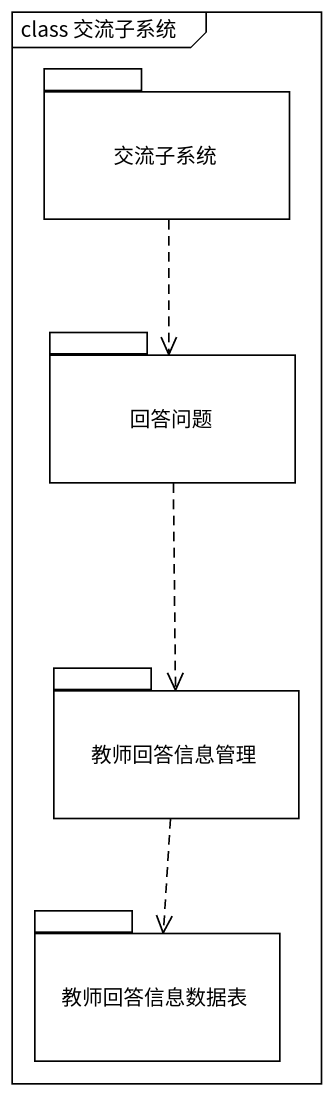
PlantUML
@startuml
mainframe class 交流子系统
package 交流子系统 {
}
package 回答问题 {
}
package 教师回答信息管理 {
}
package 教师回答信息数据表 {
}
交流子系统 ..> 回答问题
回答问题 ..> 教师回答信息管理
教师回答信息管理 ..> 教师回答信息数据表
@enduml
